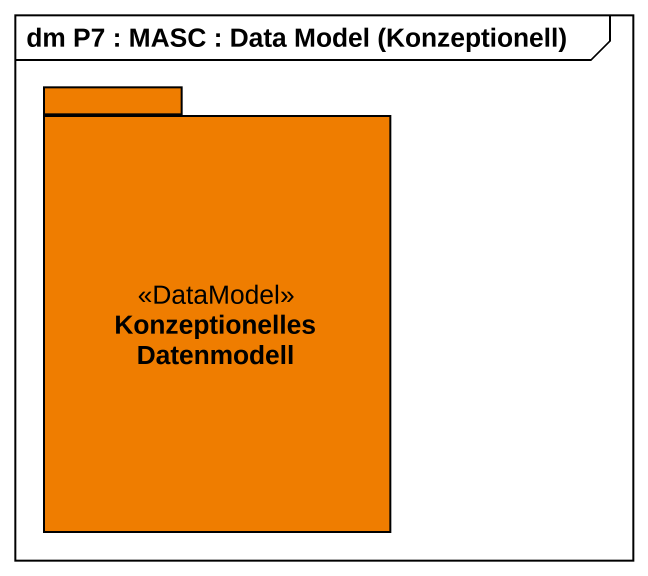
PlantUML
@startuml
mainframe dm P7 : MASC : Data Model (Konzeptionell)
package "Konzeptionelles Datenmodell" as Konzeptionelles_Datenmodell <<DataModel>> #EF7D00 {
}
@enduml
